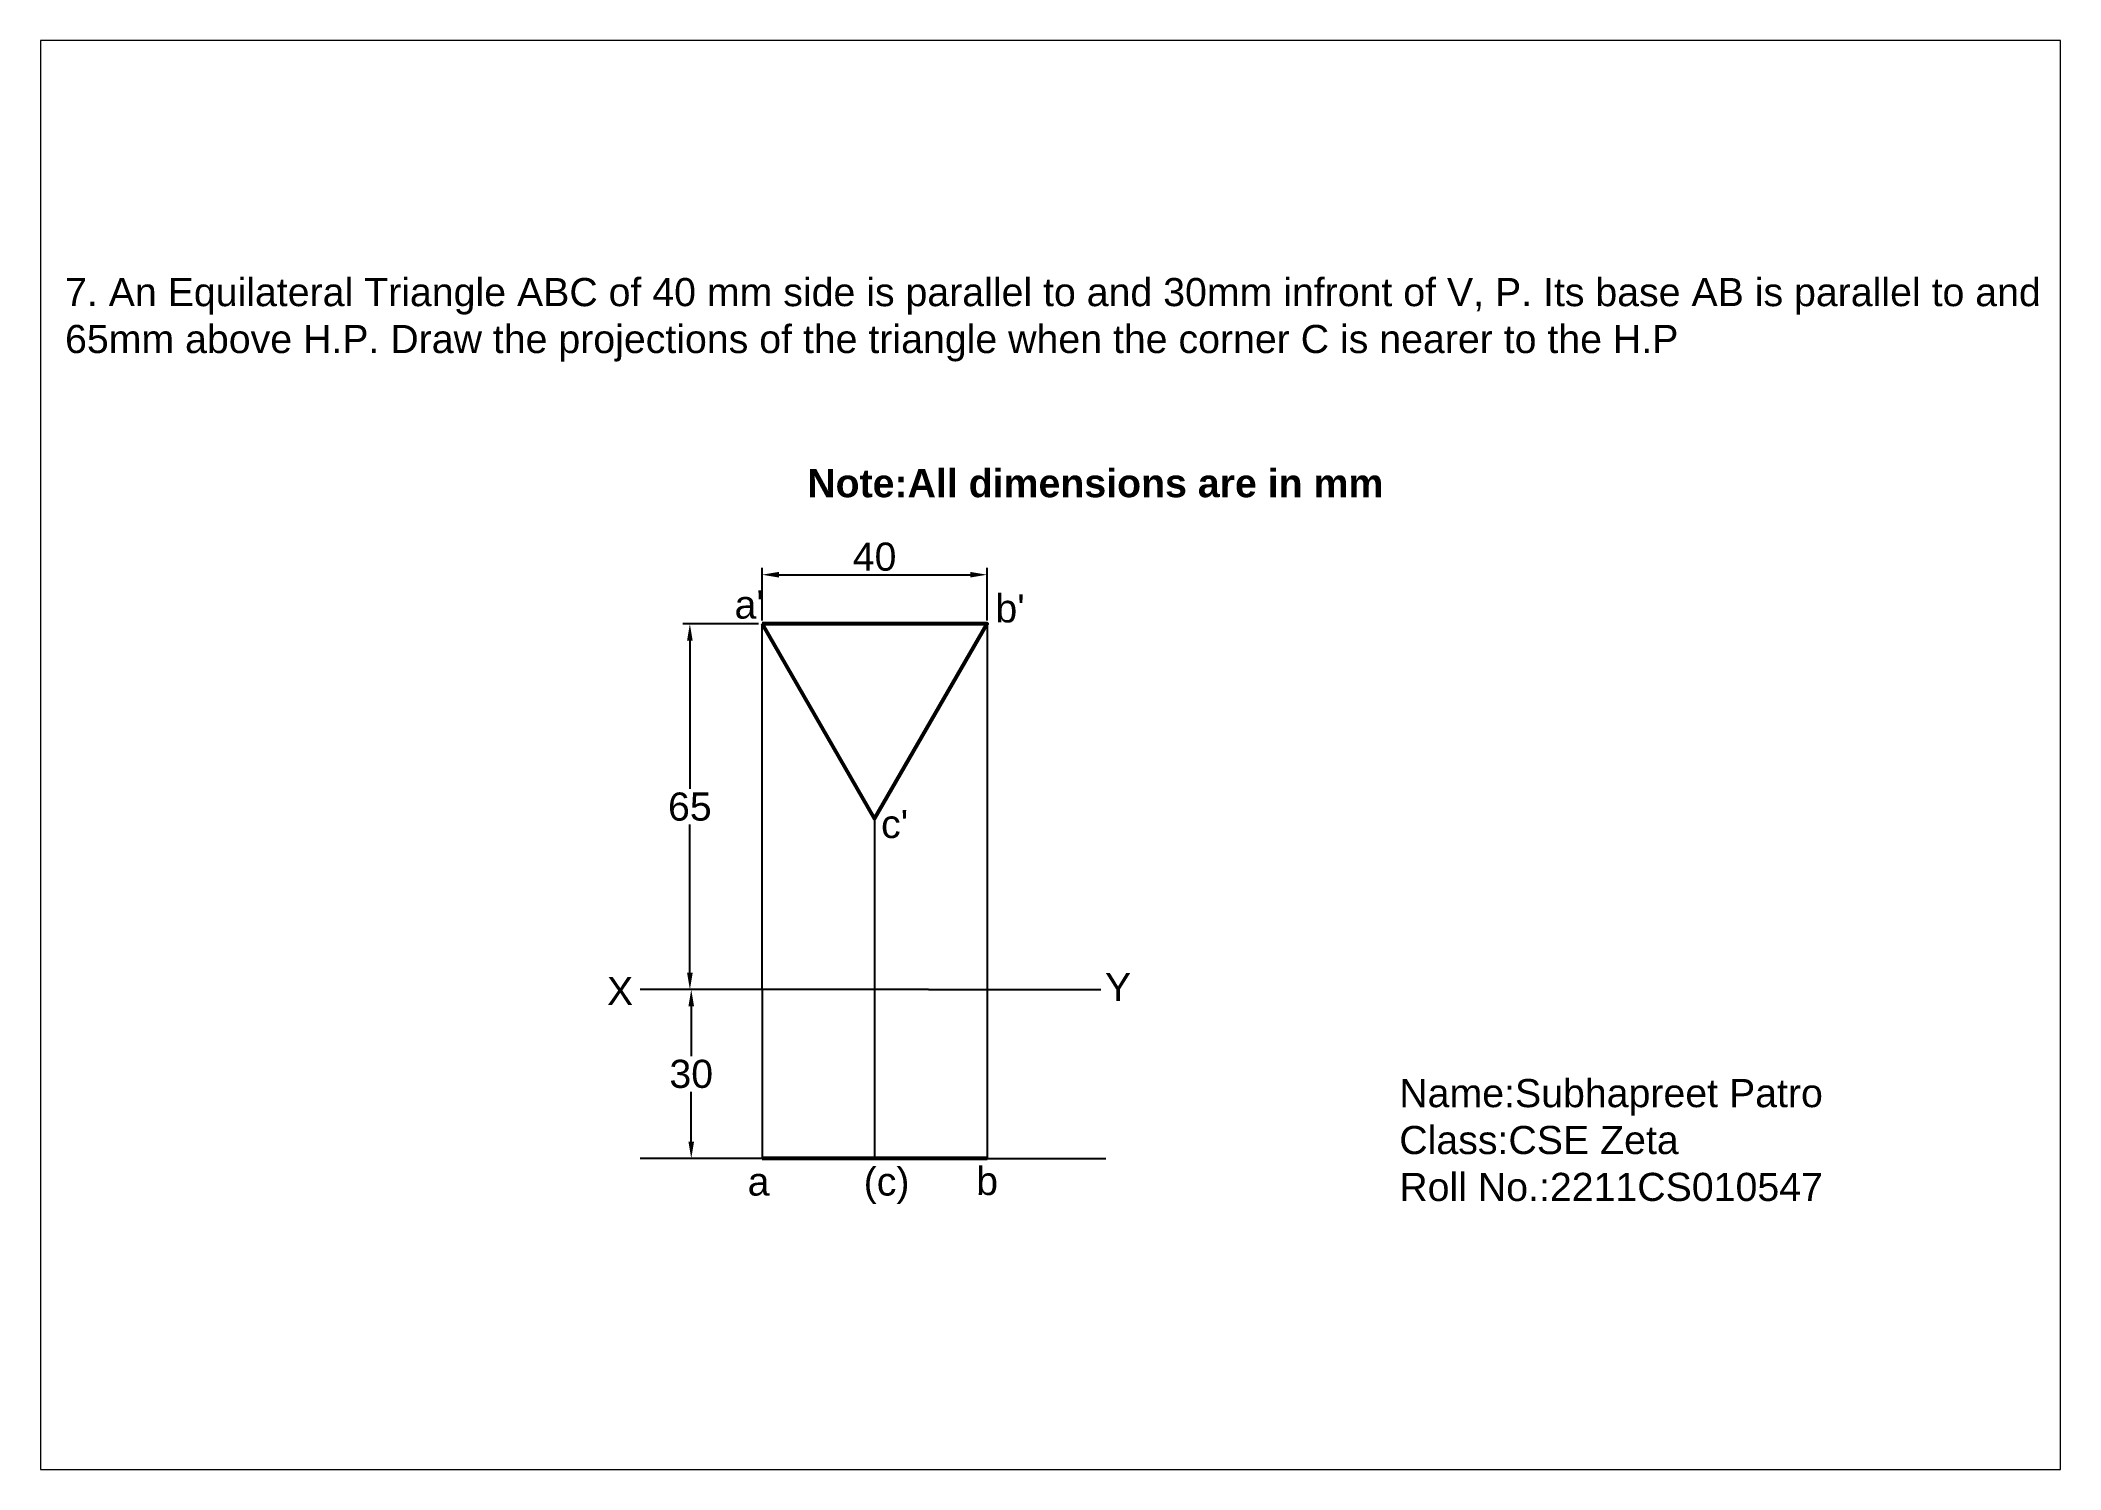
# Paper-space layout 'Layout7' of a CAD drawing. Header units: millimetres. Extents: x 30 to 267, y 21 to 189.
# The model-space entities are those that its viewports show. They can reach past a viewport. Long polylines and large blocks are cut down to what shows.
import ezdxf

# ---------------------------------------------------------------- set-up
doc = ezdxf.new("R2010")
doc.units = ezdxf.units.MM
doc.header["$PDMODE"] = 35
doc.header["$PDSIZE"] = 5
doc.styles.get("Standard").update_dxf_attribs({"font": 'arial.ttf'})
doc.dimstyles.new('ISO-25', dxfattribs={"dimtxt": 5, "dimasz": 3, "dimexe": 1.25, "dimexo": 0.625, "dimtad": 1, "dimtih": 1, "dimtoh": 1, "dimdec": 0, "dimtxsty": 'Standard', "dimcen": 2.5, "dimadec": 0, "dimazin": 0, "dimtfac": 1, "dimtdec": 0, "dimtmove": 0, "dimatfit": 3, "dimfxl": 1, "dimarcsym": 0})

# ---------------------------------------------------------------- blocks, each defined once
blk = doc.blocks.new('*D35')
at = {"color": 0, "lineweight": -2, "transparency": 16777216}
for p, q in [((2518.24, 175.6), (2518.24, 184.96)), ((2521.24, 183.71), (2555.24, 183.71)), ((2558.24, 175.6), (2558.24, 184.96))]:
    blk.add_line(p, q, dxfattribs=at)
at = {"color": 0, "transparency": 16777216}
for points in [[(2521.24, 184.21), (2521.24, 183.21), (2518.24, 183.71)], [(2555.24, 184.21), (2555.24, 183.21), (2558.24, 183.71)]]:
    blk.add_solid(points, dxfattribs=at)
at = {"layer": 'Defpoints', "color": 0, "transparency": 16777216}
for p in [(2558.24, 183.71), (2518.24, 174.97), (2558.24, 174.97)]:
    blk.add_point(p, dxfattribs=at)
at = {"color": 0, "transparency": 16777216, "insert": (2538.24, 186.89), "char_height": 5, "attachment_point": 5}
blk.add_mtext('40', dxfattribs=at)
blk = doc.blocks.new('*D36')
at = {"color": 0, "lineweight": -2, "transparency": 16777216}
for p, q in [((2517.62, 174.97), (2504.14, 174.97)), ((2505.39, 171.97), (2505.39, 145.65)), ((2505.4, 112.97), (2505.39, 139.29)), ((2517.63, 109.97), (2504.15, 109.97))]:
    blk.add_line(p, q, dxfattribs=at)
at = {"color": 0, "transparency": 16777216}
for points in [[(2505.89, 171.97), (2504.89, 171.97), (2505.39, 174.97)], [(2505.9, 112.97), (2504.9, 112.97), (2505.4, 109.97)]]:
    blk.add_solid(points, dxfattribs=at)
at = {"layer": 'Defpoints', "color": 0, "transparency": 16777216}
for p in [(2518.24, 174.97), (2505.4, 109.97), (2518.26, 109.97)]:
    blk.add_point(p, dxfattribs=at)
at = {"color": 0, "transparency": 16777216, "insert": (2505.39, 142.47), "char_height": 5, "attachment_point": 5}
blk.add_mtext('65', dxfattribs=at)
blk = doc.blocks.new('*D37')
at = {"color": 0, "lineweight": -2, "transparency": 16777216}
for p, q in [((2517.63, 109.98), (2504.39, 109.98)), ((2505.64, 106.98), (2505.64, 98.15)), ((2505.64, 82.97), (2505.64, 91.79)), ((2517.63, 79.97), (2504.39, 79.97))]:
    blk.add_line(p, q, dxfattribs=at)
at = {"color": 0, "transparency": 16777216}
for points in [[(2505.14, 106.98), (2506.14, 106.98), (2505.64, 109.98)], [(2505.14, 82.97), (2506.14, 82.97), (2505.64, 79.97)]]:
    blk.add_solid(points, dxfattribs=at)
at = {"layer": 'Defpoints', "color": 0, "transparency": 16777216}
for p in [(2518.26, 109.98), (2505.64, 79.97), (2518.26, 79.97)]:
    blk.add_point(p, dxfattribs=at)
at = {"color": 0, "transparency": 16777216, "insert": (2505.64, 94.97), "char_height": 5, "attachment_point": 5}
blk.add_mtext('30', dxfattribs=at)

msp = doc.modelspace()

# ---------------------------------------------------------------- linework, layer by layer
for p, q in [((2518.26, 109.97), (2518.24, 174.97)), ((2558.24, 174.97), (2558.24, 109.97)), ((2538.24, 140.33), (2538.24, 109.97)), ((2547.85, 109.97), (2496.57, 109.97)), ((2518.26, 109.97), (2518.26, 79.97)), ((2538.24, 109.97), (2538.24, 79.97)), ((2547.85, 109.97), (2578.47, 109.97)), ((2558.24, 109.97), (2558.24, 79.97)), ((2518.26, 79.97), (2496.57, 79.97)), ((2558.24, 79.97), (2579.38, 79.97))]:
    msp.add_line(p, q)
at = {"lineweight": 53}
msp.add_line((2558.24, 79.97), (2518.26, 79.97), dxfattribs=at)
msp.add_lwpolyline([(2518.24, 174.97), (2538.24, 140.33), (2558.24, 174.97)], close=True, dxfattribs=at)

# ---------------------------------------------------------------- texts
at = {"char_height": 5, "attachment_point": 1}
for s, width, insert in [('7. An Equilateral Triangle ABC of 40 mm side is parallel to and 30mm infront of V, P. Its base AB is parallel to and 65mm above H.P. Draw the projections of the triangle when the corner C is nearer to the H.P', 358.071, (2394.29, 236.44)), ('{\\fArial|b1|i0|c0|p34;Note:All dimensions are in mm}', 127.5297, (2526.26, 202.48)), ("a'", 6.4029, (2513.34, 180.91)), ("b'", 15.5547, (2559.72, 180.23)), ("c'", 8.3518, (2539.39, 141.91)), ('X', 4.5828, (2490.66, 112.21)), ('Y', 9.776, (2579.2, 112.93)), ('Name:Subhapreet Patro\\PClass:CSE Zeta\\PRoll No.:2211CS010547', 93.3731, (2631.54, 94.08)), ('a', 6.4029, (2515.67, 78.37)), ('(c)', 6.4029, (2536.3, 78.37)), ('b', 6.4029, (2556.31, 78.47))]:
    msp.add_mtext_dynamic_manual_height_columns(s, width=width, gutter_width=25, heights=[0], dxfattribs=dict(at, insert=insert))

# ---------------------------------------------------------------- dimensions: what is measured, and where the dimension line sits
for p1, p2, distance, picture, middle in [((2518.24, 174.97), (2558.24, 174.97), 8.74, '*D35', (2538.24, 186.89)), ((2518.24, 174.97), (2518.26, 109.97), -12.86, '*D36', (2505.39, 142.47)), ((2518.26, 109.98), (2518.26, 79.97), -12.62, '*D37', (2505.64, 94.97))]:
    dim = msp.add_aligned_dim(p1=p1, p2=p2, distance=distance, dimstyle='ISO-25')
    dim.commit()
    dim.dimension.update_dxf_attribs({"geometry": picture, "text_midpoint": middle})

psp = doc.layouts.new('Layout7')

# ---------------------------------------------------------------- viewports
at = {"layer": '0'}
psp.add_viewport(center=(148.5, 105), size=(237.6, 168), view_center_point=(2569.52, 151.67), view_height=253.9953, dxfattribs=at)

doc.saveas('drawing.dxf')
